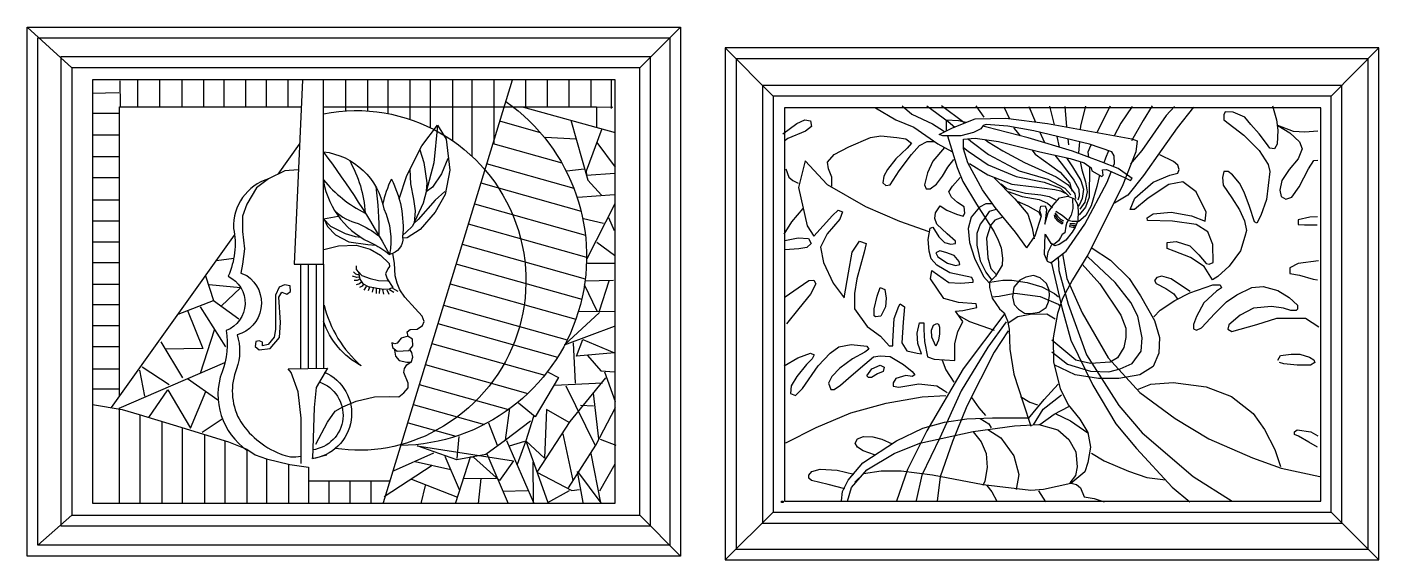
# Model space of a CAD drawing. Extents: x -66030 to 95157, y -13132 to 45879.
# Drawn here: x -62073 to -60832, y 6360 to 6850 of the extents above; entities that cross this region are included whole.
import ezdxf

# ---------------------------------------------------------------- set-up
doc = ezdxf.new("R2010")
doc.units = 0
doc.header["$LTSCALE"] = 100
doc.header["$MEASUREMENT"] = 0
for name, color, linetype in [('3', 11, 'CONTINUOUS'), ('4', 121, 'CONTINUOUS'), ('7', 105, 'CONTINUOUS'), ('图层1', 3, 'CONTINUOUS')]:
    doc.layers.add(name, color=color, linetype=linetype)

msp = doc.modelspace()

# ---------------------------------------------------------------- linework, layer by layer
at = {"layer": '3'}
for points in [[(-62013.3, 6789), (-61988.9, 6789.5)], [(-61987.7, 6800.4), (-61987.5, 6776.8)], [(-61971.5, 6801.1), (-61971.5, 6776.3)], [(-61951.5, 6801.1), (-61951.5, 6776.3)], [(-61931, 6801.1), (-61931, 6776.3)], [(-61911.1, 6801.1), (-61911.1, 6776.3)], [(-61892.3, 6801.1), (-61892.3, 6776.3)], [(-61872.4, 6801.1), (-61872.4, 6776.3)], [(-61853.6, 6801.1), (-61853.6, 6776.3)], [(-61833.7, 6801.1), (-61833.7, 6776.3)], [(-61820.2, 6801.1), (-61827.8, 6631.8), (-61800.9, 6631.8), (-61800.9, 6800.6)], [(-61780.7, 6801.1), (-61780.7, 6772.7)], [(-61760.5, 6801.1), (-61760.5, 6772.6)], [(-61627.6, 6801), (-61746.1, 6412.9)], [(-61741.8, 6801.1), (-61741.8, 6770.2)], [(-61721.5, 6801.1), (-61721.5, 6764.9)], [(-61702.8, 6801.1), (-61702.8, 6757.3)], [(-61682.5, 6801.1), (-61682.5, 6745.4)], [(-61664.6, 6801.1), (-61664.6, 6731)], [(-61644.4, 6801.1), (-61644.4, 6742.4)], [(-61615.3, 6801.1), (-61615.3, 6776.3)], [(-61595.4, 6801.1), (-61595.4, 6776.3)], [(-61575.5, 6801.1), (-61575.5, 6776.3)], [(-61555.5, 6801.1), (-61555.5, 6776.3)], [(-61536.8, 6801.1), (-61536.8, 6774.8)], [(-61269.6, 6777.2), (-61260.6, 6769.5), (-61241.8, 6760.9), (-61231.5, 6754.5), (-61230.4, 6753.5)], [(-61246.9, 6777.2), (-61227.2, 6763), (-61221.2, 6757.8)], [(-61233.6, 6777.6), (-61213, 6762.2), (-61212.2, 6761.5)], [(-61201.9, 6777.2), (-61194.6, 6766.9)], [(-61040.1, 6777.4), (-61048.3, 6763.7), (-61059, 6745.1)], [(-60929.4, 6777.4), (-60926, 6764.5), (-60924.8, 6754.9), (-60925.2, 6742), (-60927.7, 6737.8), (-60931.9, 6738.3), (-60935.2, 6742.8), (-60941.9, 6751.6), (-60949.3, 6760.3), (-60954.8, 6767), (-60965.6, 6771.5), (-60973.1, 6771.9), (-60974.3, 6769), (-60974.3, 6764.5), (-60956, 6750.3), (-60941.9, 6736.2), (-60933.5, 6723.3), (-60931.9, 6717), (-60935.2, 6691.3), (-60940.2, 6676.7), (-60943.9, 6669.6), (-60946, 6670.9), (-60950.6, 6685), (-60955.6, 6697.9), (-60959.8, 6706.2), (-60966.4, 6714.1), (-60970.2, 6717), (-60974.3, 6717), (-60975.6, 6711.6), (-60974.7, 6704.6), (-60966.8, 6692.9), (-60959.8, 6681.7), (-60955.2, 6671.7), (-60953.5, 6663), (-60954.8, 6657.2), (-60958.9, 6644.3), (-60969.3, 6630.1), (-60979.7, 6620.6), (-60984.7, 6617.6), (-60992.2, 6629.7), (-61004.7, 6638), (-61019.7, 6643.9), (-61026.3, 6646.3), (-61026.3, 6651.8), (-61018, 6652.6), (-61005.5, 6648.8), (-60997.2, 6640.5)], [(-62012.5, 6770.7), (-61988.1, 6770.7)], [(-61988.1, 6510.8), (-61988.1, 6776.3), (-61821.3, 6776.3)], [(-61800.9, 6776.3), (-61550.1, 6776.3), (-61550.1, 6757.6)], [(-61617.1, 6776.2), (-61533, 6752.9)], [(-61550.1, 6776.3), (-61535.2, 6776)], [(-61075.7, 6721.6), (-61074.6, 6724.4), (-61075, 6731.4), (-61077.2, 6735.1), (-61097.6, 6742.2), (-61148.7, 6754.4), (-61172.5, 6758.5), (-61192.5, 6760.3), (-61195.1, 6759.2), (-61197.3, 6756.2), (-61204, 6752.9), (-61215.8, 6749.9), (-61232.2, 6749.9), (-61235.5, 6751), (-61223.3, 6757), (-61202.5, 6765.5), (-61174.3, 6765.9), (-61136.1, 6761), (-61058.6, 6747), (-61053.8, 6745.1), (-61054.9, 6735.1), (-61067.5, 6703.3), (-61099.1, 6640.6), (-61113.1, 6617.7), (-61122.4, 6600.3), (-61126.9, 6586.6), (-61130.9, 6564.4), (-61130.6, 6542.1), (-61124.6, 6517.7), (-61117.2, 6502.9), (-61106.5, 6489.5), (-61099.1, 6477.3), (-61096.5, 6464), (-61099.1, 6449.9), (-61102, 6441.4), (-61114.6, 6430.6), (-61139.8, 6425.1), (-61151.5, 6424.3), (-61195.2, 6429.5), (-61241.6, 6438.3), (-61270.5, 6442), (-61288.7, 6442), (-61305, 6439.5), (-61313.1, 6431.7)], [(-61293.9, 6775.6), (-61275.3, 6764.5), (-61259, 6757.6), (-61236.9, 6742.4), (-61224.1, 6735.5)], [(-61176.1, 6776.3), (-61170.9, 6765.4)], [(-61153.4, 6776.7), (-61147.2, 6762.4)], [(-61134.3, 6777), (-61130.1, 6760)], [(-61120.2, 6776.6), (-61118.8, 6757.9)], [(-61101.3, 6777), (-61105.7, 6758.9), (-61106, 6755.6)], [(-61078.7, 6777), (-61090.5, 6753.3), (-61090.8, 6752.8)], [(-61058.3, 6776.6), (-61068.7, 6761.4), (-61075, 6749.9)], [(-61002, 6776.2), (-61017.1, 6757), (-61031.1, 6737.2), (-61047.9, 6713.4), (-61062.5, 6695.4), (-61074.7, 6687.8)], [(-61019.4, 6776.6), (-61027.1, 6768.5), (-61049.4, 6736.3), (-61059.8, 6724)], [(-61731.4, 6691.8), (-61724.4, 6713.3), (-61710.5, 6740.5), (-61696.1, 6759.7), (-61688.3, 6746.6), (-61684.8, 6718.1), (-61689.1, 6695.9), (-61698.4, 6679.8), (-61712, 6663.9), (-61724.1, 6656.1), (-61728.1, 6655.7)], [(-61696.1, 6759.2), (-61699.4, 6724.9), (-61709.2, 6687.9), (-61719.1, 6666.7), (-61725.1, 6661.4), (-61728, 6658.5)], [(-61639.3, 6763.4), (-61601.8, 6752.9)], [(-61573.8, 6764.1), (-61558.3, 6709), (-61545.6, 6695.3)], [(-61545.3, 6756.2), (-61559.7, 6717.3), (-61559.3, 6713.7), (-61533.4, 6715.5)], [(-61379.2, 6751.6), (-61366.4, 6761.1), (-61358.9, 6764.4), (-61353.7, 6763.5), (-61352.7, 6758.3), (-61358.4, 6754), (-61374.5, 6747.4), (-61376.9, 6745.5)], [(-61210.9, 6762), (-61217.7, 6763.6), (-61229.2, 6764), (-61229.2, 6754.7), (-61229, 6754.2)], [(-61155.1, 6646.9), (-61165.4, 6661.3), (-61184.3, 6683.9), (-61195.8, 6700.2), (-61209.2, 6725.1), (-61213.3, 6737.7), (-61213.3, 6746.6), (-61202.5, 6747.7), (-61181, 6744.7), (-61143.2, 6735.1), (-61115.4, 6728.8), (-61102.4, 6725.1), (-61096.1, 6720.3), (-61095.4, 6717.7), (-61086.1, 6712.5), (-61085, 6713.6), (-61085.7, 6718.4), (-61082, 6718.8), (-61066.1, 6711.7), (-61059.8, 6708.8), (-61058.3, 6710.6), (-61071.3, 6719.9), (-61086.8, 6725.8), (-61113.2, 6735.8), (-61153.9, 6748), (-61191.8, 6757.7), (-61195.6, 6758.5)], [(-61167.1, 6757.5), (-61166.7, 6756.6), (-61161.2, 6749.9)], [(-61143.1, 6753), (-61139.2, 6744.2), (-61138.6, 6743.5)], [(-60887.8, 6754.1), (-60899.8, 6753.2), (-60910.2, 6753.6), (-60924.8, 6759.1), (-60913.6, 6752.4), (-60904.8, 6744.1), (-60902.3, 6737.8), (-60906.1, 6728.7), (-60914.4, 6718.7), (-60921, 6708.7), (-60922.7, 6700), (-60921.5, 6694.2), (-60917.3, 6691.7), (-60911.9, 6693.3), (-60905.2, 6702.9), (-60896.5, 6719.5), (-60891.5, 6727), (-60887.8, 6727.4)], [(-62013, 6750.8), (-61988.1, 6750.8)], [(-61842.6, 6714.5), (-61822.9, 6742)], [(-61645.4, 6742.7), (-61582, 6724.9)], [(-61597.2, 6748.6), (-61568.9, 6746.9)], [(-61550, 6743.6), (-61533, 6720.9)], [(-61334.2, 6703.4), (-61334.2, 6711.9), (-61337.1, 6719.5), (-61338, 6725.6), (-61331.9, 6732.7), (-61318.6, 6739.8), (-61298.7, 6748.3), (-61289.3, 6749.7), (-61274.6, 6748.3), (-61266.1, 6746.9), (-61260.9, 6743.1), (-61265.1, 6738.4), (-61275.5, 6728.5), (-61283.1, 6719), (-61286.4, 6712.8), (-61287.4, 6706.7), (-61284.5, 6704.3), (-61280.7, 6704.8), (-61272.2, 6717.6), (-61260.9, 6732.7), (-61253.8, 6740.8), (-61246.7, 6744.5), (-61240.5, 6744.5)], [(-61227.8, 6749.9), (-61224.4, 6737.7), (-61219.2, 6720.6), (-61214, 6707.7), (-61201.4, 6686.9), (-61185.1, 6661.7), (-61181.4, 6653.9), (-61178.8, 6646.9), (-61177.3, 6637.6), (-61177.7, 6631), (-61184, 6621), (-61189.5, 6615.4), (-61189.5, 6610.6), (-61186.9, 6600.6), (-61180.3, 6591), (-61175.8, 6587.2), (-61172.8, 6579.8), (-61171.4, 6572.4), (-61170.6, 6553.9), (-61166.9, 6531), (-61158.4, 6504.6), (-61151.3, 6483.2)], [(-61208.9, 6747), (-61206.6, 6745), (-61190.3, 6732.6), (-61171.8, 6722.7), (-61162, 6717.6), (-61135.8, 6709.9), (-61120.3, 6701.7), (-61114.8, 6695.7)], [(-61193.4, 6746.4), (-61191.1, 6744.6), (-61177, 6736), (-61157.2, 6725.3), (-61128.1, 6712), (-61117.3, 6704.7), (-61110.9, 6696.6), (-61110.5, 6692.3)], [(-61127.7, 6749.3), (-61125.5, 6739.5)], [(-61117.5, 6746.9), (-61116.9, 6741.4)], [(-61106.8, 6744.4), (-61107.6, 6734), (-61107.5, 6733.7)], [(-61096, 6741.6), (-61096.5, 6740.7), (-61099.1, 6734.8), (-61098.5, 6730.3)], [(-62013, 6730.8), (-61988.1, 6730.8)], [(-61712.3, 6736.8), (-61708.7, 6725.2), (-61706, 6706.5), (-61706.5, 6699.2)], [(-61686.8, 6728.9), (-61692.4, 6714.8), (-61700.7, 6702.5), (-61706.7, 6698.2)], [(-61230.6, 6738.9), (-61241.5, 6726.6), (-61246.2, 6715.7), (-61249, 6704.8), (-61247.6, 6701), (-61243.8, 6701), (-61238.1, 6705.3), (-61232.5, 6712.8), (-61227.7, 6720.9), (-61222, 6728)], [(-61213.3, 6739.1), (-61209.1, 6735.6), (-61190.7, 6723.2), (-61165, 6712.4), (-61139.2, 6707.3), (-61124.2, 6701.7), (-61116.5, 6694.4)], [(-61150.6, 6737), (-61147.4, 6733), (-61124.6, 6716.3), (-61115.6, 6706.4), (-61113.9, 6699.1)], [(-61129.5, 6732), (-61122.5, 6723.2), (-61111.8, 6709), (-61107.5, 6700.9), (-61107, 6694.4), (-61108.3, 6690.6)], [(-61118.7, 6729.5), (-61113.2, 6721.4), (-61105.4, 6708.8), (-61103.1, 6700.7), (-61104.3, 6692.2), (-61106.9, 6686.6), (-61108, 6685.1)], [(-61080.2, 6736.1), (-61082.8, 6729.2), (-61084.3, 6724.9)], [(-60997.2, 6640.5), (-60990.6, 6632.6), (-60987.6, 6631.8), (-60983.9, 6633.5), (-60984.3, 6650.1), (-60988.9, 6661.7), (-60999.7, 6668.4), (-61021.3, 6671.3), (-61044.2, 6672.1), (-61044.7, 6674.6), (-61039.2, 6678), (-61022.6, 6679.6), (-61003.9, 6676.3), (-60991.4, 6671.3), (-60990.6, 6679.6), (-60999.7, 6698.3), (-61011.8, 6707.5), (-61024.7, 6705), (-61043.8, 6692.5), (-61056.3, 6682.1), (-61060.1, 6682.1), (-61055.9, 6692.5), (-61039.2, 6707.1), (-61023.8, 6713.7), (-61016.4, 6715.4), (-61015.1, 6718.7), (-61016.4, 6722.9), (-61020.5, 6726.2), (-61033, 6732.4)], [(-61721.6, 6718.8), (-61720.9, 6705.8), (-61718.1, 6691.6), (-61716.8, 6680.8), (-61717.6, 6669.7)], [(-61651.4, 6724.4), (-61571, 6701.8)], [(-61577.4, 6717.6), (-61561.5, 6719.4)], [(-61376.4, 6719.5), (-61373.5, 6711.9), (-61369.8, 6708.6), (-61365, 6706.2)], [(-61358.7, 6726.8), (-61364.8, 6702.4), (-61356.7, 6667.2), (-61350.6, 6657.8), (-61333.6, 6676.7), (-61328.2, 6681.4), (-61324.2, 6680.1), (-61326.9, 6673.3), (-61338.4, 6659.8), (-61344.5, 6647.6), (-61341.8, 6633.4), (-61333, 6614.5), (-61322.8, 6601), (-61318.8, 6623.9), (-61315.4, 6642.9), (-61308.6, 6653), (-61302.5, 6651), (-61304.5, 6642.9), (-61311.3, 6618.5), (-61313.3, 6605), (-61313.3, 6590.8), (-61301.8, 6574.6), (-61289.6, 6565.8), (-61281.5, 6557), (-61278.1, 6557), (-61278.1, 6561), (-61276.8, 6582), (-61272.7, 6593.5), (-61271.4, 6595.5), (-61267.3, 6592.8), (-61268.7, 6578.6), (-61270, 6559.7), (-61265.3, 6552.3), (-61255.8, 6550.2), (-61251.7, 6549.5), (-61255.1, 6559), (-61255.8, 6568.5), (-61253.8, 6578), (-61249.7, 6578), (-61249.7, 6571.9), (-61249, 6561), (-61246.3, 6546.8), (-61240.2, 6544.8), (-61221.3, 6543.5), (-61221.3, 6559), (-61218.6, 6569.8), (-61213.8, 6579.3), (-61220.6, 6588.8), (-61213.8, 6589.5), (-61201, 6592.2), (-61201.7, 6595.5), (-61217.9, 6596.9), (-61231.4, 6600.3)], [(-61358.7, 6726.8), (-61338.4, 6705.1), (-61303.2, 6684.8), (-61272, 6671.3), (-61245, 6661.8)], [(-61207.8, 6724.4), (-61191, 6714), (-61168.9, 6705.3), (-61148.5, 6702.9), (-61129.3, 6700.6), (-61124.1, 6699.4), (-61120, 6697.1)], [(-61155.1, 6646.9), (-61147.3, 6658.1), (-61141.7, 6676.2), (-61143.2, 6681), (-61142.1, 6685.1), (-61138.4, 6685.5), (-61136.9, 6682.1), (-61138.7, 6668.8), (-61135.4, 6679.5), (-61130.9, 6686.2), (-61125, 6692.9), (-61117.6, 6694.4), (-61111.3, 6691.8), (-61108.7, 6686.9), (-61108, 6680.7), (-61108.3, 6671.8), (-61110.6, 6665.8), (-61113.5, 6661.4), (-61119.4, 6654), (-61125.4, 6649.9), (-61129.5, 6648.8), (-61132.8, 6651), (-61137.6, 6658.8), (-61138.7, 6659.2), (-61139.1, 6641), (-61136.5, 6634.7), (-61133.2, 6633.2), (-61119.1, 6644), (-61102, 6668.8), (-61081.3, 6707.3), (-61077.6, 6716.8)], [(-61097.6, 6721.4), (-61098, 6693.3), (-61101.3, 6684.4), (-61107.2, 6677.3)], [(-61106.1, 6726.1), (-61104.6, 6718.5), (-61101.3, 6707.4), (-61099.8, 6698.5), (-61102, 6688.8), (-61106.5, 6682.5)], [(-62013, 6711.5), (-61988.1, 6711.5)], [(-61656.5, 6706.5), (-61564.3, 6680.6)], [(-61231.4, 6600.3), (-61243.6, 6618.5), (-61242.3, 6626), (-61226.7, 6615.2), (-61215.9, 6614.5), (-61204.5, 6615.4), (-61204.5, 6616.8), (-61205.5, 6619.6), (-61225.8, 6623.9), (-61237.7, 6631), (-61242.9, 6636.7), (-61244.8, 6643.8), (-61245.7, 6654.6), (-61243.8, 6665.1), (-61241.5, 6666), (-61235.8, 6657), (-61230.6, 6651.8), (-61224.9, 6650.4), (-61220.6, 6650.9), (-61220.6, 6653.2), (-61228.2, 6659.9), (-61237.7, 6668.8), (-61239.6, 6674), (-61239.1, 6679.2), (-61234.8, 6685.4), (-61228.7, 6681.6), (-61219.7, 6677.8), (-61213.5, 6675.9), (-61212.1, 6678.8), (-61212.6, 6684.5), (-61218.7, 6688.7), (-61224.4, 6693.4), (-61226.8, 6698.2), (-61223.5, 6703.4), (-61216.4, 6711.4)], [(-61185.2, 6711.1), (-61166, 6691.9), (-61154.3, 6677.9), (-61150.3, 6665.2), (-61148.5, 6655.3)], [(-61178.7, 6705.6), (-61173.5, 6701.3), (-61156.4, 6697), (-61142.2, 6695.7), (-61134.5, 6694), (-61128.5, 6691)], [(-61088.3, 6713.7), (-61088.3, 6713.7), (-61090.9, 6703.3), (-61096.1, 6685.5), (-61100.9, 6676.6), (-61107.6, 6670.7)], [(-62013, 6691), (-61988.1, 6691)], [(-61689.3, 6698.7), (-61698.2, 6690.6), (-61713.8, 6673), (-61717.6, 6669.7)], [(-61567.3, 6693.5), (-61533.7, 6696)], [(-61172.2, 6698.7), (-61159.4, 6694), (-61143.9, 6691.4), (-61136.2, 6688), (-61131.5, 6684.1)], [(-61113.1, 6692.3), (-61112.8, 6683.1), (-61114.4, 6677), (-61116.8, 6672.6), (-61118.4, 6670.2), (-61119.4, 6666.8), (-61120.2, 6660.8), (-61122.8, 6659.2), (-61124.2, 6656.3), (-61126, 6653.4), (-61130.2, 6650), (-61130.5, 6649.5)], [(-61662.3, 6687.3), (-61560.4, 6658.7)], [(-61533.4, 6687.4), (-61559, 6636.9)], [(-61360.8, 6683), (-61371.2, 6670.7), (-61378.3, 6659.4)], [(-61186.3, 6687.3), (-61192.7, 6687.3), (-61198.5, 6684.4), (-61206.1, 6675.1), (-61209, 6664.6), (-61207.8, 6651.8), (-61203.2, 6637.3), (-61195, 6620.5), (-61189.8, 6614.7)], [(-61183.4, 6682.1), (-61189.8, 6680.3), (-61193.9, 6673.9), (-61198, 6668.7), (-61200.9, 6660), (-61200.9, 6649.5), (-61198, 6635), (-61192.7, 6624.5), (-61187.5, 6617.6)], [(-61164.1, 6689.7), (-61154.2, 6685.4), (-61144.4, 6679.9), (-61142.6, 6676.4)], [(-61129.4, 6679.2), (-61127, 6676), (-61124.2, 6673.4), (-61121.4, 6671.7)], [(-61128.6, 6680.7), (-61122.6, 6677), (-61117.1, 6672.3), (-61113.4, 6671.5), (-61109.2, 6671.3)], [(-62013, 6671.7), (-61988.1, 6671.7)], [(-61800.8, 6673.7), (-61787.3, 6676.1)], [(-61800.8, 6673.7), (-61794.5, 6666.9), (-61780.9, 6660.1), (-61771.8, 6657.4), (-61766.5, 6656.6)], [(-61800.3, 6673.2), (-61797.3, 6666.4), (-61789.7, 6658.9), (-61777.6, 6652.3), (-61760.2, 6650), (-61753, 6649.5)], [(-61667.9, 6668.9), (-61559.3, 6638.4)], [(-61562.2, 6674), (-61543.8, 6669.7)], [(-61539.2, 6674.7), (-61534.1, 6662.9)], [(-61177, 6675.1), (-61184.6, 6672.2), (-61188.6, 6667.5), (-61192.1, 6655.9), (-61191, 6637.9), (-61188.1, 6628), (-61182.8, 6622.2)], [(-61129.7, 6677.3), (-61126.8, 6673.6), (-61122.4, 6670.5), (-61122.3, 6669.4), (-61122.6, 6668.6), (-61126.5, 6671.3), (-61129.2, 6674.2), (-61129.7, 6677.3)], [(-61115.6, 6668.1), (-61116, 6666.4), (-61112.9, 6665.8), (-61110.4, 6665.8), (-61110.4, 6667.1), (-61112.7, 6667.2), (-61115.4, 6667.8)], [(-61115.6, 6669.4), (-61111.6, 6669.3), (-61109.4, 6668.7)], [(-60888.2, 6675.5), (-60895.2, 6675), (-60906.1, 6672.5), (-60906.1, 6668.4), (-60900.2, 6668), (-60888.6, 6668)], [(-61995.6, 6500.3), (-61882.5, 6658.6)], [(-61377.3, 6653.7), (-61365, 6656.1), (-61355.6, 6655.6), (-61353.2, 6650.9), (-61357, 6647.1), (-61364.5, 6646.1), (-61377.3, 6645.2)], [(-62013, 6652.3), (-61988.1, 6652.3)], [(-61807.9, 6466.6), (-61797.3, 6487), (-61790.2, 6496.9), (-61783, 6501), (-61770.9, 6506.3), (-61753.9, 6510.1), (-61739.9, 6510.5), (-61731.6, 6510.1), (-61727, 6513.9), (-61723.2, 6518.4), (-61723.2, 6522.6), (-61727, 6532.4), (-61726.6, 6536.2), (-61724.4, 6539.6), (-61720.2, 6542.6), (-61718.7, 6546.7), (-61719.8, 6550.9), (-61721.7, 6553.5), (-61718.7, 6556.9), (-61719.1, 6563), (-61723.2, 6565.6), (-61724, 6569.8), (-61721.3, 6572.1), (-61714.9, 6572.4), (-61710, 6575.5), (-61708.5, 6579.2), (-61710.4, 6584.1), (-61716.8, 6591.3), (-61726.3, 6601.5), (-61730.8, 6608.3), (-61733.1, 6614.4), (-61735, 6621.2), (-61735.7, 6632.9), (-61737.1, 6641.8)], [(-61800.4, 6645.3), (-61787.1, 6648.7), (-61770.9, 6649.5), (-61758, 6645.7), (-61748.6, 6640.1), (-61740.6, 6632.5), (-61740.2, 6629.9), (-61741.8, 6627.6), (-61744, 6623.1), (-61742.5, 6618.5), (-61737.2, 6610.4), (-61740.7, 6608.9), (-61745.5, 6608.6), (-61751.6, 6609.5), (-61759.6, 6611), (-61764.1, 6613.5), (-61767.2, 6618.3), (-61768.4, 6624.5), (-61765.6, 6621.5), (-61758, 6618.9), (-61750.5, 6617), (-61741.8, 6616.6), (-61741.2, 6616.6)], [(-61673.6, 6650.3), (-61560.5, 6618.6)], [(-61550, 6652), (-61533.7, 6640.1)], [(-61238.8, 6642.4), (-61236.7, 6638.7), (-61228, 6632.9), (-61220.5, 6630.8), (-61216.7, 6631.6), (-61217.2, 6634.5), (-61221.7, 6639.9), (-61229.6, 6642.8), (-61235.1, 6644.1), (-61238.8, 6642.4)], [(-61132.3, 6650.3), (-61135.8, 6643), (-61136.8, 6637.3), (-61136.8, 6635.4)], [(-61095, 6646.6), (-61078.2, 6635.5), (-61061.3, 6618.7), (-61050.8, 6603), (-61038, 6580.3), (-61033.4, 6564.6), (-61034, 6550.1), (-61039.2, 6537.9), (-61051.4, 6530.3), (-61070.6, 6526.9), (-61089.2, 6526.9), (-61110.7, 6530.3), (-61129.9, 6539.6)], [(-61122.4, 6641.3), (-61118.3, 6618.7), (-61104.3, 6587.3), (-61080.5, 6546), (-61051.4, 6514.1), (-61018.8, 6490.2), (-60988, 6471.6), (-60947.9, 6454), (-60921.7, 6444.7), (-60886.2, 6437.1)], [(-62013, 6633.6), (-61988.1, 6633.6)], [(-61899.2, 6635.2), (-61883.3, 6637.6)], [(-61821.9, 6631.8), (-61821.9, 6536)], [(-61815, 6631.8), (-61815, 6536.1)], [(-61807.6, 6631.8), (-61807.6, 6536.2)], [(-61800.9, 6631.8), (-61800.9, 6536.3)], [(-61768.4, 6624.5), (-61770.4, 6626.9), (-61770.7, 6630.4)], [(-61679.2, 6632.1), (-61563.8, 6599.7)], [(-61558.6, 6632.9), (-61533.4, 6632.9)], [(-61132.8, 6634.1), (-61122.9, 6592.3), (-61114.8, 6562.1), (-61094.4, 6520.8), (-61073.5, 6485.4), (-61054.3, 6462.7), (-61021.7, 6427.3), (-61005.4, 6413.9)], [(-61132.2, 6551.6), (-61117.7, 6540), (-61096.7, 6533.6), (-61079.9, 6533), (-61069.4, 6535.9), (-61058.4, 6540.6), (-61050.2, 6552.2), (-61049.1, 6564.4), (-61053.1, 6584.2), (-61059.5, 6596.9), (-61074.1, 6615), (-61099.1, 6638.8)], [(-61104.3, 6632), (-61088, 6614), (-61068.9, 6585), (-61064.2, 6573.3), (-61064.2, 6564.6), (-61065.9, 6555.3), (-61071.8, 6546), (-61078.7, 6542), (-61096.8, 6540.8), (-61110.1, 6543.7), (-61132.2, 6562.3)], [(-61126.4, 6638.2), (-61125.8, 6626), (-61117.1, 6595.2), (-61100.2, 6548.7), (-61070.6, 6502.2), (-61049.1, 6477.2), (-61002.5, 6437.1), (-60966.5, 6414.5)], [(-60887.3, 6635.1), (-60906.1, 6632.6), (-60913.6, 6628.5), (-60913.6, 6623.5), (-60904.8, 6621.8), (-60892.3, 6618.1), (-60888.2, 6617.6)], [(-61909.1, 6621.3), (-61901.8, 6598.6), (-61878.5, 6581.8)], [(-61767.7, 6620), (-61770.1, 6619.7), (-61774.2, 6620.8)], [(-61768, 6621.9), (-61771.2, 6622.7), (-61773.4, 6625)], [(-61767.2, 6618.5), (-61769.9, 6617), (-61772.7, 6617)], [(-61765.4, 6616), (-61767.7, 6614), (-61770.9, 6613)], [(-61560.8, 6616.7), (-61534.5, 6617.1)], [(-61547.3, 6589), (-61538.7, 6616.7)], [(-61376.9, 6602.1), (-61365, 6610.2), (-61355.1, 6616.8), (-61350.8, 6617.3), (-61348.9, 6614), (-61353.7, 6604.5), (-61364.5, 6591.3), (-61375.9, 6577.1)], [(-61189.2, 6615.4), (-61177, 6617.2), (-61168.8, 6617.2), (-61154.7, 6615.2), (-61141.3, 6611.2), (-61129.6, 6605), (-61125.9, 6602)], [(-61135.1, 6597.3), (-61134.3, 6603.3), (-61134.6, 6608), (-61137.1, 6614.2), (-61142.8, 6619.4), (-61149, 6621.4), (-61155.9, 6620.1), (-61161.6, 6617.4), (-61167.1, 6610.7), (-61168.3, 6602), (-61166.6, 6594.8), (-61162.9, 6590.6), (-61157.2, 6586.9), (-61151.5, 6586.6), (-61143.8, 6587.9), (-61137.3, 6592.1), (-61135.1, 6597.3)], [(-61005.1, 6606.8), (-61013, 6612.2), (-61022.6, 6618.5), (-61031.3, 6621), (-61035.9, 6619.7), (-61038, 6616.8), (-61036.3, 6614.3), (-61027.6, 6609.7), (-61020.1, 6604.8), (-61016.8, 6599.8)], [(-62013, 6613.7), (-61988.1, 6613.7)], [(-61894.7, 6593.5), (-61877.2, 6610.3), (-61905.7, 6612.9)], [(-61839.1, 6606.2), (-61834.5, 6604.5), (-61831.1, 6606.8), (-61831.6, 6611.9), (-61836.8, 6613.1), (-61841.4, 6610.8), (-61844.8, 6603.4), (-61844.8, 6594.2), (-61844.8, 6584.5), (-61844.8, 6571.9), (-61846, 6565), (-61851.7, 6558.1), (-61856.9, 6557.1), (-61856.9, 6560.4), (-61859.8, 6561.7), (-61863.1, 6560.8), (-61863.5, 6556.3), (-61859.8, 6553.4), (-61849.8, 6554.6), (-61841.1, 6564.6), (-61840.2, 6578.3), (-61841.9, 6601.6), (-61839.1, 6606.2)], [(-61764, 6613.5), (-61765.2, 6611.8), (-61767.9, 6610.6)], [(-61761.7, 6611.3), (-61763.7, 6608)], [(-61758.7, 6610.8), (-61759.8, 6607.5)], [(-61755.3, 6610.1), (-61756.2, 6606.1)], [(-61752.5, 6609.8), (-61752.6, 6605)], [(-61749.5, 6609.1), (-61749.6, 6605.1)], [(-61746.6, 6608.8), (-61745.8, 6604.4)], [(-61742.6, 6608.5), (-61740.9, 6604.4)], [(-61740.1, 6608.8), (-61736.4, 6606.1)], [(-61737.6, 6610), (-61732.7, 6607.3)], [(-61684.7, 6614), (-61569.1, 6581.5)], [(-61561.6, 6613.3), (-61549.9, 6589)], [(-61295.4, 6584.6), (-61295.4, 6590.8), (-61292.6, 6602.6), (-61289.7, 6610.6), (-61285.5, 6608.8), (-61284.1, 6600.7), (-61285, 6592.7), (-61289.3, 6584.2), (-61294, 6583.7), (-61295.4, 6584.6)], [(-61187.2, 6602), (-61180.5, 6602.5), (-61166.1, 6605.2), (-61142.8, 6602.3), (-61126.4, 6595.1), (-61124.7, 6593.3)], [(-61038.4, 6583.5), (-61032.6, 6589.8), (-61019.3, 6598.5), (-61005.5, 6605.6), (-60984.3, 6613.1), (-60977.6, 6613.1), (-60976.4, 6610.2), (-60981, 6607.3), (-60992.6, 6596.4), (-60999.3, 6584), (-61002.2, 6576.5), (-61002.2, 6572.7), (-60999.3, 6571.5), (-60994.7, 6573.6), (-60982.6, 6586.5), (-60971.8, 6597.3), (-60962.3, 6603.9), (-60948.5, 6610.6), (-60938.1, 6611.4), (-60924.8, 6607.7), (-60914.4, 6601.4), (-60906.5, 6594.4), (-60906.5, 6590.6), (-60907.7, 6589.4), (-60912.7, 6589.4), (-60919.4, 6591.4), (-60930.6, 6593.1), (-60946.9, 6591.4), (-60959.3, 6585.2), (-60969.7, 6576.1), (-60970.6, 6572.3), (-60966.8, 6570.2), (-60943.9, 6576.5), (-60925.6, 6582.3), (-60899.4, 6582.3), (-60886.9, 6574.4)], [(-62013, 6594.9), (-61988.1, 6594.9)], [(-61934.3, 6586.1), (-61901.8, 6598.6)], [(-61914.1, 6592.8), (-61890.8, 6555.9)], [(-61690.7, 6594.4), (-61577.1, 6562.4)], [(-61925.8, 6589.4), (-61911.5, 6554.6), (-61946.4, 6554)], [(-61547.3, 6587.5), (-61579.6, 6557.9), (-61533.8, 6575.1)], [(-61533.8, 6588.6), (-61566.8, 6588.2)], [(-61175.2, 6586.5), (-61213.6, 6535.9), (-61246.8, 6479), (-61264.8, 6443.5), (-61274.7, 6414.5)], [(-61174.1, 6578.9), (-61190.9, 6555.7), (-61215.4, 6515.6), (-61235.1, 6472.6), (-61251.4, 6438.3), (-61256.7, 6415.1)], [(-61218, 6585), (-61207.6, 6579.2), (-61185.1, 6571.3)], [(-61172.3, 6578), (-61163.4, 6583.9), (-61152, 6585.9), (-61136.6, 6586.2), (-61129.1, 6581.9)], [(-62013, 6575.6), (-61988.1, 6575.6)], [(-61913.9, 6532), (-61900.8, 6571.8)], [(-61695.8, 6577.5), (-61585.9, 6546.6)], [(-61238.7, 6556.7), (-61242.3, 6564.8), (-61242.6, 6571.4), (-61240.8, 6575.9), (-61237.8, 6577.5), (-61236.3, 6576.9), (-61235.4, 6574.1), (-61235.4, 6568.1), (-61236.3, 6562.1), (-61238.7, 6556.7)], [(-61172.3, 6570.8), (-61185.1, 6551), (-61210.1, 6501.6), (-61223.5, 6469.1), (-61234.6, 6436.6), (-61237.5, 6414.5)], [(-62013, 6556.3), (-61988.1, 6556.3)], [(-61950.3, 6560.5), (-61930.3, 6527.5)], [(-61723.1, 6565.8), (-61729.5, 6564), (-61733.2, 6559.4), (-61735.4, 6558.8), (-61738.1, 6559.7), (-61737.5, 6555.4), (-61733.2, 6552.1), (-61722.2, 6552.7), (-61722.2, 6553.3)], [(-61701.4, 6559.2), (-61597.7, 6530)], [(-61571.7, 6559.8), (-61569.8, 6522.6)], [(-61568.7, 6547.4), (-61562.7, 6562.7), (-61533.8, 6550.4), (-61568.7, 6547.4)], [(-61377.8, 6538.7), (-61365.5, 6545.8), (-61353.7, 6550.1), (-61350.3, 6548.7), (-61352.2, 6544.9), (-61357.4, 6539.7), (-61366.4, 6528.8), (-61371.6, 6520.3), (-61372.1, 6513.2), (-61367.4, 6511.3), (-61361.2, 6517.9), (-61346.6, 6538.7), (-61335.7, 6550.1), (-61327.6, 6556.2), (-61316.3, 6558.1), (-61302.1, 6556.7), (-61300.2, 6553.9), (-61303.9, 6551), (-61315.3, 6544.9), (-61326.7, 6536.4), (-61334.2, 6528.8), (-61337.1, 6522.6), (-61335.2, 6517), (-61331.9, 6517), (-61326.2, 6520.8), (-61316.3, 6529.3), (-61303.9, 6540.2), (-61295.9, 6546.8), (-61289.7, 6547.7), (-61280.7, 6547.3), (-61268.4, 6539.7), (-61260.4, 6533.5), (-61258, 6530.2), (-61260.4, 6528.8), (-61266.1, 6529.7), (-61275.5, 6526.9), (-61277.9, 6523.1), (-61277.9, 6519.8), (-61272.7, 6518.9), (-61254.2, 6522.2), (-61237.7, 6520.3), (-61231, 6516), (-61228.2, 6514.1)], [(-61988.5, 6499.7), (-61891.4, 6541.7)], [(-61735.7, 6553), (-61734.7, 6547.5), (-61731.4, 6543.5), (-61724.3, 6541.9), (-61720.3, 6541.9)], [(-61558.5, 6548.1), (-61546.2, 6533.9), (-61533.8, 6533.1)], [(-61232.9, 6543.9), (-61229.6, 6535), (-61222, 6523.6)], [(-60924.8, 6543.8), (-60922.3, 6548), (-60912.3, 6549.2), (-60904.4, 6549.2), (-60895.7, 6546.7), (-60891.5, 6544.2), (-60890.7, 6541.7), (-60894.8, 6539.3), (-60906.9, 6539.3), (-60919, 6540.5), (-60923.1, 6541.7), (-60923.1, 6541.7)], [(-62013, 6535.8), (-61988.1, 6535.8)], [(-61969.7, 6534.6), (-61965.2, 6510.7)], [(-61967.2, 6537.8), (-61942.6, 6521.6)], [(-61821.3, 6448.8), (-61821.3, 6490.6), (-61824.2, 6514.6), (-61830.5, 6532.4), (-61833.3, 6535.8), (-61797.3, 6536.4), (-61807.6, 6518.6), (-61809.3, 6500.3), (-61811, 6453.4), (-61797.8, 6456.8)], [(-61707.4, 6539.7), (-61613.2, 6513.3)], [(-61594.6, 6532.8), (-61585.2, 6527.9), (-61606.6, 6491.9), (-61621.9, 6504.3)], [(-61542.8, 6533.1), (-61533, 6505.8)], [(-61302.1, 6529.3), (-61297.3, 6535.9), (-61289.7, 6539.2), (-61286, 6537.3), (-61286.9, 6533.5), (-61292.1, 6531.2), (-61297.8, 6527.9), (-61300.6, 6527.9), (-61302.1, 6529.3)], [(-62013, 6517.6), (-61988.1, 6517.6)], [(-61961.3, 6491.3), (-61943.9, 6516.5), (-61923.1, 6481.5), (-61908.8, 6515)], [(-61925.7, 6526.9), (-61897.9, 6507.4)], [(-61713, 6521.4), (-61631.1, 6498.4)], [(-61542, 6527.5), (-61574.7, 6487.4), (-61605.1, 6441), (-61572.8, 6424.1), (-61565.7, 6425.2)], [(-61588.9, 6520.8), (-61544.7, 6523)], [(-61578.4, 6520.3), (-61551.4, 6465.6)], [(-61153.7, 6490.2), (-61139.2, 6507.6), (-61126.3, 6521.7)], [(-61053.4, 6516.8), (-61041.3, 6521.8), (-61020.9, 6523.4), (-60990.6, 6519.3), (-60967.3, 6510.6), (-60947.3, 6494.7), (-60936.9, 6480.2), (-60927.3, 6461.9), (-60922.3, 6446.1)], [(-61553.3, 6513.5), (-61548.4, 6471.6)], [(-61376.4, 6467.9), (-61348.6, 6482.1), (-61316.6, 6495.4), (-61284.1, 6504.4), (-61251.2, 6510.1), (-61229.5, 6511.3)], [(-61205.5, 6509.2), (-61199.3, 6500), (-61193, 6493)], [(-61160.8, 6510.6), (-61152.2, 6505.4), (-61145.2, 6502.8)], [(-61148.9, 6484.3), (-61140, 6498.7), (-61123.3, 6512.1)], [(-62013, 6503.2), (-61985.7, 6498.5), (-61970.1, 6494), (-61938.8, 6484.3), (-61888.2, 6468.7), (-61871.1, 6462), (-61863.7, 6456.8), (-61853.3, 6453.1), (-61831.7, 6447.9), (-61814.6, 6445.7), (-61814.6, 6412.6)], [(-61988.1, 6412.6), (-61988.1, 6499.8)], [(-61969.4, 6493.8), (-61969.4, 6412.6)], [(-61718.5, 6503.2), (-61653.1, 6484.8)], [(-61610.7, 6487.7), (-61633.9, 6470.4), (-61629.8, 6499.7)], [(-61575.4, 6486.5), (-61596, 6498.5), (-61597.9, 6453.9), (-61615.2, 6469.7), (-61594.9, 6413.1), (-61575, 6424.3)], [(-61608, 6492.2), (-61615.2, 6469.7)], [(-61575.8, 6426.6), (-61550.7, 6465.9), (-61532.7, 6500.4)], [(-61552.9, 6501.5), (-61564.9, 6502.3)], [(-61143.3, 6484.7), (-61130, 6494.3), (-61116.6, 6501.3)], [(-61129.2, 6494.7), (-61115.1, 6488), (-61099.2, 6477.2)], [(-61949.2, 6487.5), (-61949.2, 6412.6)], [(-61930.5, 6481.8), (-61930.5, 6412.6)], [(-61912.1, 6477.7), (-61894, 6490)], [(-61723.2, 6486.2), (-61679.3, 6473.9)], [(-61649.3, 6486.2), (-61641.4, 6465.9)], [(-61325.4, 6414.6), (-61324.2, 6423.2), (-61319.1, 6433.5), (-61305.7, 6449.5), (-61274.9, 6469.8), (-61250.5, 6481.3), (-61230.8, 6486.9), (-61210.1, 6489.8), (-61186.7, 6491), (-61154.4, 6491)], [(-61319.8, 6414.3), (-61316.1, 6426.9), (-61302, 6443.2), (-61276.8, 6458), (-61253.4, 6467.6), (-61204.5, 6478.4), (-61166.3, 6483.5), (-61144.1, 6484.7), (-61126.6, 6479.8), (-61116.6, 6470.9), (-61110, 6459.8), (-61108.8, 6445.8), (-61110.3, 6438), (-61115.5, 6431.3)], [(-61197.8, 6490.2), (-61190, 6485.4), (-61187.8, 6481.7)], [(-61190.8, 6480.2), (-61178.9, 6472.4), (-61167.1, 6456.1), (-61162.6, 6438.7), (-61164.8, 6425)], [(-60888.2, 6464), (-60896.1, 6468.5), (-60905.7, 6474), (-60909.4, 6475.6), (-60909.4, 6478.1), (-60906.9, 6479.8), (-60894.4, 6478.1), (-60887.8, 6474.4)], [(-61910.2, 6475.5), (-61910.2, 6412.6)], [(-61891.5, 6469.7), (-61891.5, 6412.6)], [(-61633.9, 6470.4), (-61651.9, 6457.3), (-61678.5, 6452.4), (-61714.9, 6465.2)], [(-61676.7, 6473.8), (-61678.5, 6453.6)], [(-61632.8, 6470.1), (-61608, 6413.1), (-61608.4, 6450.2)], [(-61630.2, 6465.2), (-61615.9, 6469.3)], [(-61615.2, 6469.7), (-61623, 6447.9)], [(-61581, 6476.1), (-61572, 6433.3)], [(-61546.9, 6471.2), (-61532.3, 6465.9)], [(-61294.9, 6456.8), (-61305.5, 6460.7), (-61310.6, 6464), (-61312.7, 6467.6), (-61310.6, 6471.5), (-61305.2, 6473.7), (-61296.4, 6473.4), (-61288.3, 6471.2), (-61278.6, 6467)], [(-61204.5, 6478), (-61197.1, 6468.7), (-61192.3, 6458), (-61191.5, 6445.4), (-61193.7, 6432.8), (-61195.6, 6428.7)], [(-61871.2, 6462.1), (-61871.2, 6412.6)], [(-61736.7, 6442.3), (-61699.5, 6458.8)], [(-61714.9, 6465.2), (-61626.4, 6451.3), (-61639.2, 6433.3), (-61663.2, 6454.7), (-61666.2, 6454.7), (-61679.7, 6412.7)], [(-61689.4, 6455.8), (-61676.3, 6425.1)], [(-61650.8, 6457.7), (-61631.3, 6412.3)], [(-61562.3, 6413.1), (-61567.5, 6441.6), (-61546.2, 6412.7), (-61555.2, 6458.1)], [(-61095.6, 6458.5), (-61084, 6451.4), (-61061.9, 6441.8), (-61044.9, 6436), (-61027.8, 6433.9)], [(-61853.3, 6453.1), (-61853.3, 6412.6)], [(-61833, 6448.2), (-61833, 6412.6)], [(-61701, 6447.2), (-61745.3, 6418.3)], [(-61716.8, 6450.9), (-61683.8, 6443.5)], [(-61533.4, 6448.3), (-61547.3, 6423.6)], [(-61322.1, 6425.7), (-61337.4, 6429.6), (-61352.8, 6433.3), (-61355.2, 6435.4), (-61355.2, 6438.1), (-61352.5, 6441.7), (-61345, 6443.8), (-61329.3, 6442.9), (-61313.9, 6439.3)], [(-61814.6, 6433), (-61739.9, 6433)], [(-61796, 6433), (-61796, 6412.6)], [(-61776.6, 6433), (-61776.6, 6412.6)], [(-61757.3, 6433), (-61757.3, 6412.6)], [(-61720.2, 6434.5), (-61677.8, 6418)], [(-61672.5, 6435.2), (-61642.2, 6435.6)], [(-61656.4, 6435.2), (-61658.7, 6412.3)], [(-61115.5, 6431.3), (-61109.6, 6429.8), (-61105.9, 6426.5), (-61102.5, 6418.3), (-61093.3, 6416.9), (-61084, 6413.9)], [(-61707.4, 6428.8), (-61711.5, 6412.3)], [(-61613.7, 6424), (-61635.8, 6423.2)], [(-61191.9, 6428.7), (-61187.1, 6422.8), (-61182.6, 6414.3)], [(-61144.4, 6423.9), (-61138.1, 6413.9)]]:
    msp.add_lwpolyline(points, dxfattribs=at)
for points in [[(-62013, 6412.6), (-61533, 6412.6), (-61533, 6801.1), (-62013, 6801.1)], [(-61377.6, 6414.3), (-60885.1, 6414.3), (-60885.1, 6775.4), (-61377.6, 6775.4)]]:
    msp.add_lwpolyline(points, close=True, dxfattribs=at)
for points in [[(-61633.4, 6781.2, -0.727142), (-61730, 6465.4, 0.821697)], [(-61800.9, 6770.1, -0.858733), (-61696.8, 6479.7, -0.16903), (-61790.2, 6462.8)], [(-61800.8, 6735.2, 0.000969), (-61800.9, 6734.9, 0.000969)], [(-61800.9, 6734.9, -0.035729), (-61740.3, 6640.9, 4.505963)], [(-61800.8, 6735.2, -0.326912), (-61745.4, 6682.8, -0.157494), (-61740.3, 6640.9, 0.942907)], [(-61824, 6718.6), (-61836.2, 6717.5), (-61851.2, 6710.3), (-61862.3, 6702), (-61871.2, 6687), (-61875.1, 6675.9), (-61875.1, 6662), (-61873.4, 6645.9), (-61875.1, 6632), (-61876.8, 6623.7), (-61871.2, 6621.4, -0.639147), (-61880.1, 6567, -0.165297), (-61880.7, 6535.9, 0.215061), (-61878.4, 6489.8, 0.167411), (-61840.6, 6457.9, -0.28611)], [(-61777.1, 6727.3, -0.115155), (-61762.5, 6678.9)], [(-61851.2, 6710.3, 0.343357), (-61883.4, 6664.8, -0.154973), (-61888.4, 6620.9, -0.655818), (-61890.1, 6570.9, -0.125695), (-61894, 6533.1, 0.343455), (-61870.7, 6460.9, 2.810701)], [(-61800.9, 6708, 0.256022), (-61754.6, 6650.4, -0.048381), (-61740.3, 6640.9)], [(-61800.8, 6709.3, 0.103184), (-61762.7, 6678.8, -0.902895)], [(-61752.9, 6703.1, -0.041439), (-61750, 6658)], [(-61738.5, 6710, 0.060612), (-61746.6, 6686.8, -1.528924)], [(-61738.5, 6710, -0.141953), (-61728.2, 6656.9, -0.398154), (-61740.3, 6640.9, 0.736522)], [(-61790.4, 6680.8, 0.125094), (-61769, 6669.2, -0.069727), (-61750.1, 6657.9)], [(-61800.3, 6594.3, 0.152966), (-61766.3, 6538.6, -0.18533), (-61800.9, 6579.6, -0.680808)], [(-61800.1, 6532.9, -0.764858), (-61811.6, 6453.4, -3.242534)], [(-61804.7, 6523.8, -0.794016), (-61811, 6461.4, 1.96327)], [(-61840.6, 6457.9, 0.164803), (-61821.2, 6455.7, -3.019085)]]:
    msp.add_lwpolyline(points, format="xyb", dxfattribs=at)
at = {"layer": '4'}
for points in [[(-62073, 6849.6), (-61473, 6849.6), (-61473, 6364), (-62073, 6364)], [(-60831.8, 6360.4), (-60831.8, 6830.4), (-61432.1, 6830.4), (-61432.1, 6360.4)], [(-62031.9, 6401.6), (-61510.5, 6401.6), (-61510.5, 6812.3), (-62031.9, 6812.3)], [(-61387.9, 6404.3), (-60875.8, 6404.3), (-60875.8, 6786.1), (-61387.9, 6786.1)]]:
    msp.add_lwpolyline(points, close=True, dxfattribs=at)
for points in [[(-62073, 6849.6), (-62031.9, 6812.3)], [(-61510.5, 6812.3), (-61473, 6849.6)], [(-61432.1, 6830.4), (-61387.9, 6786.1)], [(-60875.8, 6786.1), (-60831.8, 6830.4)], [(-62063, 6374), (-62031.9, 6401.6)], [(-61510.5, 6401.6), (-61473, 6364)], [(-61432.1, 6360.4), (-61387.9, 6404.3)], [(-60831.8, 6360.4), (-60875.8, 6404.3)]]:
    msp.add_lwpolyline(points, dxfattribs=at)
at = {"layer": '7'}
for points in [[(-62063, 6839.6), (-61483, 6839.6), (-61483, 6374), (-62063, 6374)], [(-62041.9, 6391.6), (-61500.5, 6391.6), (-61500.5, 6822.3), (-62041.9, 6822.3)], [(-60841.8, 6370.4), (-60841.8, 6820.4), (-61422.1, 6820.4), (-61422.1, 6370.4)], [(-61397.9, 6394.3), (-60865.8, 6394.3), (-60865.8, 6796.1), (-61397.9, 6796.1)]]:
    msp.add_lwpolyline(points, close=True, dxfattribs=at)
at = {"layer": '图层1'}
msp.add_lwpolyline([(-61380.2, 6414.3), (-61378.9, 6414.3), (-61378.9, 6413), (-61380.2, 6413)], close=True, dxfattribs=at)

doc.saveas('drawing.dxf')
